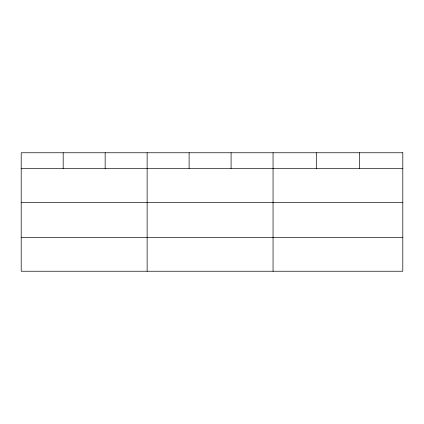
<?xml version="1.0" encoding="UTF-8"?>
<svg xmlns="http://www.w3.org/2000/svg" width="424" height="424" viewBox="0 0 424 424"><rect width="100%" height="100%" fill="white"/><g stroke="black" fill="none" stroke-linecap="round" stroke-linejoin="round"><path stroke-width="0.64" d="M21.2 168.455L402.8 168.455M21.2 202.375L402.8 202.375M21.2 237.323L402.8 237.323M359.552 152.762L359.552 168.455M316.304 152.762L316.304 168.455M273.056 152.762L273.056 271.238M231.08 152.762L231.08 168.455M189.104 152.762L189.104 168.455M147.128 152.762L147.128 271.238M105.152 152.762L105.152 168.455M63.176 152.762L63.176 168.455M402.8 152.762L21.2 152.762L21.2 271.238L402.8 271.238L402.8 152.762"/></g></svg>
